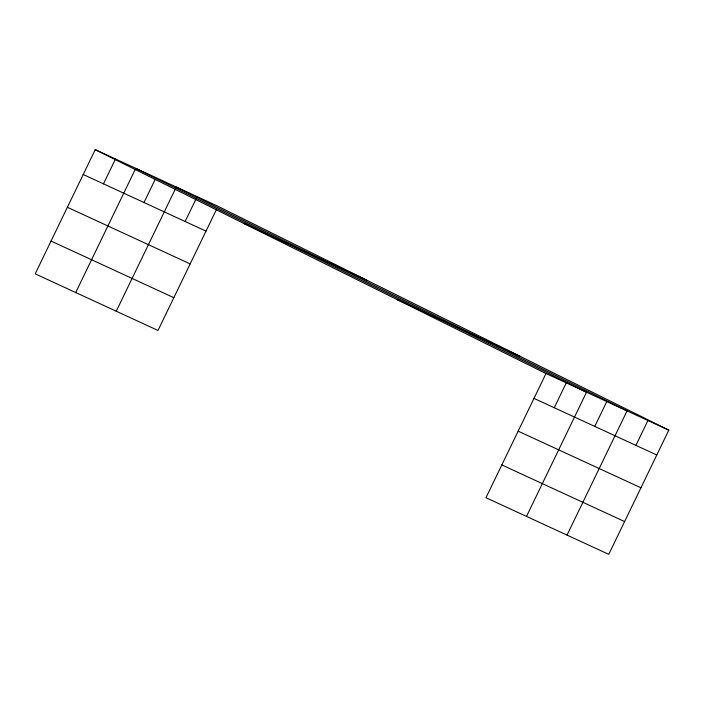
<?xml version="1.0" encoding="UTF-8"?>
<svg xmlns="http://www.w3.org/2000/svg" width="704" height="704" viewBox="0 0 704 704"><rect width="100%" height="100%" fill="white"/><g stroke="black" fill="none" stroke-linecap="round" stroke-linejoin="round"><path stroke-width="1.06" d="M668.8 430.153L546.005 373.542L485.971 497.719L608.766 554.338L668.8 430.153L218.029 206.281L95.234 149.662L35.2 273.847L157.995 330.458L216.638 209.141M103.488 183.841L115.491 158.998M75.724 292.53L135.291 169.303M144.003 202.532L155.091 179.599M116.248 311.212L176.282 187.026L627.053 410.907L567.019 535.093M185.143 221.496L197.155 196.654M554.259 407.722L566.262 382.879M526.495 516.41L586.529 392.225L135.758 168.344M594.774 426.413L606.786 401.562M635.914 445.377L647.926 420.534M243.989 223.538L366.784 280.157M397.25 299.658L520.045 356.277M83.222 174.504L206.017 231.123M533.993 398.385L656.788 455.004M67.373 207.284L190.168 263.903M518.144 431.165L640.939 487.784M51.049 241.058L173.844 297.678M501.82 464.939L624.615 521.558M95.234 149.662L546.005 373.542"/></g></svg>
